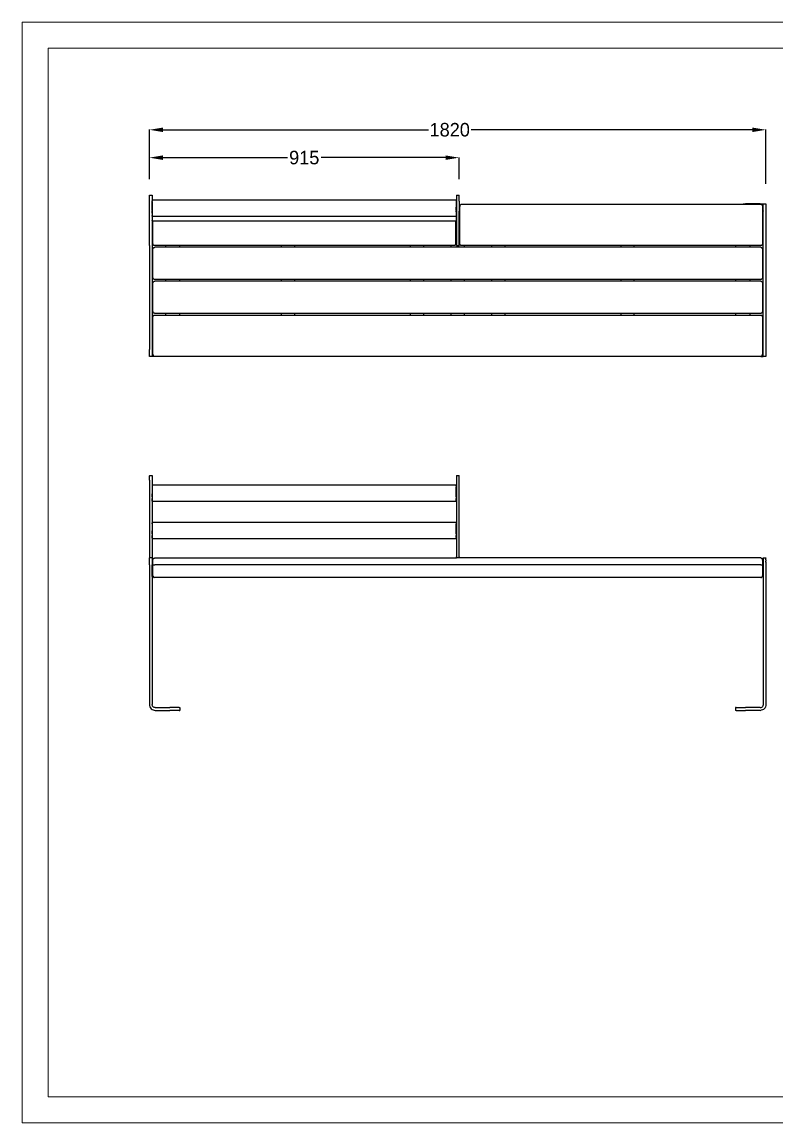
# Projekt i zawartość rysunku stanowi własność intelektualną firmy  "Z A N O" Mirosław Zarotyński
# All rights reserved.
# Model space of a CAD drawing. Header units: millimetres. Extents: x 153 to 4750, y 92 to 3343.
# Drawn here: x 153 to 2383, y 92 to 3343 of the extents above; entities that cross this region are included whole.
import ezdxf

# ---------------------------------------------------------------- set-up
doc = ezdxf.new("R2010")
doc.units = ezdxf.units.MM
doc.header["$PDSIZE"] = -1
doc.layers.add('DIMS', color=1, linetype='Continuous')
doc.layers.add('tabelka', color=155, linetype='Continuous')
doc.styles.get("Standard").update_dxf_attribs({"font": 'Gothic.ttf'})
doc.dimstyles.new('ISO-25', dxfattribs={"dimtxt": 2.5, "dimasz": 2.5, "dimexe": 1.25, "dimexo": 0.625, "dimtad": 1, "dimtxsty": 'Standard', "dimcen": 2.5, "dimadec": 0, "dimazin": 0, "dimtfac": 1, "dimtmove": 0, "dimatfit": 3, "dimfxl": 1, "dimarcsym": 0})

# ---------------------------------------------------------------- blocks, each defined once
blk = doc.blocks.new('*D11')
at = {"layer": 'Defpoints', "color": 0, "transparency": 16777216}
for p in [(2350, 3024.4), (529, 2877.9), (2350, 2864.8)]:
    blk.add_point(p, dxfattribs=at)
at = {"layer": 'DIMS', "color": 0, "lineweight": -2, "transparency": 16777216}
for p, q in [((529, 2878.4), (529, 3024.9)), ((569, 3024.4), (1353.1, 3024.4)), ((2310, 3024.4), (1478.9, 3024.4)), ((2350, 2865.3), (2350, 3024.9))]:
    blk.add_line(p, q, dxfattribs=at)
at = {"layer": 'DIMS', "color": 0, "transparency": 16777216}
for points in [[(569, 3031.1), (569, 3017.8), (529, 3024.4)], [(2310, 3031.1), (2310, 3017.8), (2350, 3024.4)]]:
    blk.add_solid(points, dxfattribs=at)
at = {"layer": 'DIMS', "color": 0, "transparency": 16777216, "insert": (1416, 3024.4), "char_height": 40, "attachment_point": 5}
blk.add_mtext('1820', dxfattribs=at)
blk = doc.blocks.new('*D13')
at = {"layer": 'Defpoints', "color": 0, "transparency": 16777216}
for p in [(1443.5, 2942.2), (529, 2878.4), (1443.5, 2878.4)]:
    blk.add_point(p, dxfattribs=at)
at = {"layer": 'DIMS', "color": 0, "lineweight": -2, "transparency": 16777216}
for p, q in [((529, 2878.9), (529, 2942.7)), ((569, 2942.2), (936.5, 2942.2)), ((1403.5, 2942.2), (1036, 2942.2)), ((1443.5, 2878.9), (1443.5, 2942.7))]:
    blk.add_line(p, q, dxfattribs=at)
at = {"layer": 'DIMS', "color": 0, "transparency": 16777216}
for points in [[(569, 2948.8), (569, 2935.5), (529, 2942.2)], [(1403.5, 2948.8), (1403.5, 2935.5), (1443.5, 2942.2)]]:
    blk.add_solid(points, dxfattribs=at)
at = {"layer": 'DIMS', "color": 0, "transparency": 16777216, "insert": (986.3, 2942.2), "char_height": 40, "attachment_point": 5}
blk.add_mtext('915', dxfattribs=at)

msp = doc.modelspace()

# ---------------------------------------------------------------- linework, layer by layer
for p, q in [((529, 2831.2), (537, 2831.2)), ((529, 2830.9), (529, 2831.2)), ((529, 2829.8), (529, 2830.9)), ((529, 2828), (529, 2829.8)), ((537, 2831.2), (537, 2830.9)), ((537, 2830.9), (537, 2829.8)), ((537, 2829.8), (537, 2828)), ((1435.5, 2831.2), (1443.5, 2831.2)), ((1435.5, 2831.2), (1435.5, 2830.9)), ((1435.5, 2830.9), (1435.5, 2830)), ((1435.5, 2830), (1435.5, 2828.4)), ((1435.5, 2828.4), (1435.5, 2826.2)), ((1443.5, 2830.9), (1443.5, 2831.2)), ((1443.5, 2830), (1443.5, 2830.9)), ((1443.5, 2828.4), (1443.5, 2830)), ((1443.5, 2826.2), (1443.5, 2828.4)), ((529, 2825.4), (529, 2828)), ((529, 2822.2), (529, 2825.4)), ((529, 2818.6), (529, 2822.2)), ((529, 2814.9), (529, 2818.6)), ((529, 2813.7), (529, 2814.9)), ((529, 2778.5), (529, 2813.7)), ((537, 2828), (537, 2825.4)), ((537, 2825.4), (537, 2822.2)), ((537, 2822.2), (537, 2818.6)), ((537, 2818.6), (537, 2814.9)), ((537, 2814.9), (537, 2813.7)), ((537, 2804.5), (537, 2813.7)), ((537.2, 2804.5), (537, 2804.5)), ((537, 2804.5), (537, 2784.5)), ((537.5, 2804.5), (537.2, 2804.5)), ((1435, 2816.8), (537.5, 2816.8)), ((537.5, 2816.8), (537.5, 2816)), ((537.5, 2816), (537.5, 2814.3)), ((537.5, 2811.7), (537.5, 2814.3)), ((537.5, 2811.7), (537.5, 2808.3)), ((537.5, 2808.3), (537.5, 2804.5)), ((537.5, 2804.5), (537.5, 2804.2)), ((537.5, 2799.9), (537.5, 2804.2)), ((537.5, 2795.6), (537.5, 2799.9)), ((1435, 2816), (1435, 2816.8)), ((1435, 2816), (1435, 2814.3)), ((1435, 2814.3), (1435, 2811.7)), ((1435, 2811.7), (1435, 2808.3)), ((1435, 2808.3), (1435, 2804.2)), ((1435, 2804.2), (1435, 2799.9)), ((1435, 2799.9), (1435, 2795.6)), ((1435.5, 2826.2), (1435.5, 2823.4)), ((1435.5, 2823.4), (1435.5, 2820.3)), ((1435.5, 2820.3), (1435.5, 2817)), ((1435.5, 2817), (1435.5, 2813.7)), ((1435.5, 2813.7), (1435.5, 2784.5)), ((1443.5, 2823.4), (1443.5, 2826.2)), ((1443.5, 2820.3), (1443.5, 2823.4)), ((1443.5, 2817), (1443.5, 2820.3)), ((1443.5, 2813.7), (1443.5, 2817)), ((1443.5, 2813.7), (1443.5, 2784.5)), ((1446, 2799.5), (1446.1, 2800.1)), ((1446, 2799.5), (1446, 2798.4)), ((1446, 2797.1), (1446, 2798.4)), ((1446, 2795.1), (1446, 2797.1)), ((1446.1, 2800.4), (1446.4, 2801.3)), ((1446.1, 2800.4), (1446.1, 2800.1)), ((1446.4, 2801.3), (1446.8, 2802.2)), ((1446.8, 2802.2), (1447.5, 2803)), ((1447.5, 2803), (1448.3, 2803.7)), ((1448.3, 2803.7), (1449.2, 2804.1)), ((1449.2, 2804.1), (1450.1, 2804.4)), ((1450.1, 2804.4), (1451, 2804.5)), ((1451, 2804.5), (2282.8, 2804.5)), ((2284.5, 2805), (2282.8, 2804.5)), ((2282.8, 2804.5), (2333, 2804.5)), ((2290, 2805.5), (2284.5, 2805)), ((2333, 2805.5), (2290, 2805.5)), ((2333, 2805.5), (2334.6, 2805.5)), ((2333, 2804.5), (2334.5, 2804.5)), ((2334.5, 2804.5), (2334.6, 2804.5)), ((2334.6, 2805.5), (2336.3, 2805.5)), ((2334.6, 2804.5), (2335.4, 2804.4)), ((2335.4, 2804.4), (2336.3, 2804.2)), ((2336.3, 2805.5), (2337.9, 2805.5)), ((2336.3, 2804.2), (2336.3, 2804.1)), ((2336.3, 2804.1), (2337.2, 2803.7)), ((2337.2, 2803.7), (2337.9, 2803.1)), ((2337.9, 2805.5), (2339.4, 2805.5)), ((2337.9, 2803.1), (2338, 2803)), ((2338, 2803), (2338.7, 2802.2)), ((2338.7, 2802.2), (2339.1, 2801.3)), ((2339.1, 2801.3), (2339.4, 2800.6)), ((2339.4, 2805.5), (2340.5, 2805.5)), ((2339.4, 2800.6), (2339.4, 2800.4)), ((2339.4, 2800.4), (2339.4, 2800.1)), ((2339.4, 2800.1), (2339.5, 2799.5)), ((2339.5, 2799.5), (2339.5, 2798.4)), ((2339.5, 2798.4), (2339.5, 2797.1)), ((2339.5, 2797.1), (2339.5, 2795.1)), ((2340.5, 2805.5), (2341.4, 2805.5)), ((2341.4, 2805.5), (2341.8, 2805.5)), ((2341.8, 2805.5), (2342, 2805.5)), ((2342, 2805.2), (2342, 2805.5)), ((2342, 2805.5), (2349.7, 2805.5)), ((2342, 2804.1), (2342, 2805.2)), ((2342, 2802.2), (2342, 2804.1)), ((2342, 2799.6), (2342, 2802.2)), ((2342, 2796.4), (2342, 2799.6)), ((2342, 2792.9), (2342, 2796.4)), ((2350, 2805.5), (2349.7, 2805.5)), ((2350, 2805.5), (2350, 2805.1)), ((2350, 2805.1), (2350, 2804)), ((2350, 2804), (2350, 2802.1)), ((2350, 2802.1), (2350, 2799.6)), ((2350, 2799.6), (2350, 2796.6)), ((2350, 2796.6), (2350, 2793.2)), ((529, 2776), (529, 2778.5)), ((529, 2772.4), (529, 2776)), ((529, 2768.7), (529, 2772.4)), ((529, 2765.1), (529, 2768.7)), ((529, 2761.9), (529, 2765.1)), ((537, 2784.5), (537.2, 2784.5)), ((537, 2784.5), (537, 2778.5)), ((537, 2778.5), (537, 2776)), ((537, 2776), (537, 2772.4)), ((537, 2772.4), (537, 2768.7)), ((537, 2768.7), (537, 2765.1)), ((537, 2765.1), (537, 2761.9)), ((537.2, 2784.5), (537.5, 2784.5)), ((537.5, 2791.2), (537.5, 2795.6)), ((537.5, 2786.6), (537.5, 2791.2)), ((537.5, 2786.6), (537.5, 2784.5)), ((537.5, 2782), (537.5, 2784.5)), ((537.5, 2777.8), (537.5, 2782)), ((537.5, 2777.8), (537.5, 2774.2)), ((537.5, 2774.2), (537.5, 2771.5)), ((537.5, 2769.6), (537.5, 2771.5)), ((537.5, 2769.6), (537.5, 2768.7)), ((537.5, 2768.7), (537.5, 2768.6)), ((1435, 2768.6), (537.5, 2768.6)), ((537.5, 2768.6), (537.5, 2764.4)), ((537.5, 2764.4), (537.5, 2760.8)), ((1435, 2791.2), (1435, 2795.6)), ((1435, 2786.6), (1435, 2791.2)), ((1435, 2786.6), (1435, 2784.5)), ((1435, 2784.5), (1435.5, 2784.5)), ((1435, 2782), (1435, 2784.5)), ((1435, 2782), (1435, 2777.8)), ((1435, 2777.8), (1435, 2774.2)), ((1435, 2774.2), (1435, 2771.5)), ((1435, 2771.5), (1435, 2769.6)), ((1435, 2768.7), (1435, 2769.6)), ((1435, 2768.6), (1435, 2768.7)), ((1435, 2768.6), (1435, 2764.4)), ((1435, 2764.4), (1435, 2760.8)), ((1435.5, 2784.5), (1435.5, 2778.5)), ((1435.5, 2778.5), (1435.5, 2776)), ((1435.5, 2776), (1435.5, 2772.4)), ((1435.5, 2772.4), (1435.5, 2768.7)), ((1435.5, 2768.7), (1435.5, 2765.1)), ((1435.5, 2765.1), (1435.5, 2761.9)), ((1443.5, 2784.5), (1446, 2784.5)), ((1443.5, 2778.5), (1443.5, 2784.5)), ((1443.5, 2776), (1443.5, 2778.5)), ((1443.5, 2772.4), (1443.5, 2776)), ((1443.5, 2768.7), (1443.5, 2772.4)), ((1443.5, 2765.1), (1443.5, 2768.7)), ((1443.5, 2761.9), (1443.5, 2765.1)), ((1446, 2792.7), (1446, 2795.1)), ((1446, 2790), (1446, 2792.7)), ((1446, 2787.2), (1446, 2790)), ((1446, 2784.5), (1446, 2787.2)), ((1446, 2757.9), (1446, 2784.5)), ((2339.5, 2795.1), (2339.5, 2792.7)), ((2339.5, 2792.7), (2339.5, 2790)), ((2339.5, 2790), (2339.5, 2787.2)), ((2339.5, 2787.2), (2339.5, 2784.5)), ((2339.5, 2784.5), (2339.5, 2749.5)), ((2339.5, 2784.5), (2340.5, 2784.5)), ((2340.5, 2784.5), (2341.4, 2784.5)), ((2341.4, 2784.5), (2341.8, 2784.5)), ((2341.8, 2784.5), (2342, 2784.5)), ((2342, 2789.1), (2342, 2792.9)), ((2342, 2785.5), (2342, 2789.1)), ((2342, 2785.5), (2342, 2784.5)), ((2342, 2749.5), (2342, 2784.5)), ((2350, 2793.2), (2350, 2789.4)), ((2350, 2789.4), (2350, 2785.5)), ((2350, 2785.5), (2350, 2375.5)), ((529, 2759.3), (529, 2761.9)), ((529, 2757.4), (529, 2759.3)), ((529, 2757), (529, 2757.4)), ((529, 2682.5), (529, 2757)), ((537, 2761.9), (537, 2759.3)), ((537, 2759.3), (537, 2757.4)), ((537, 2757.4), (537, 2757)), ((537, 2757), (537, 2749.5)), ((539.5, 2749.5), (537, 2749.5)), ((537, 2749.5), (537, 2682.5)), ((537.5, 2760.8), (537.5, 2758.1)), ((537.5, 2756.2), (537.5, 2758.1)), ((537.5, 2756.2), (537.5, 2755.3)), ((537.5, 2755.3), (537.5, 2755.2)), ((537.5, 2755.2), (539.5, 2755.2)), ((539.5, 2749.5), (539.5, 2755.2)), ((539.5, 2755.2), (539.6, 2755.2)), ((539.5, 2687.5), (539.5, 2749.5)), ((539.6, 2755.2), (539.9, 2755.2)), ((539.9, 2755.2), (540.3, 2755.2)), ((540.3, 2755.2), (541, 2755.2)), ((541, 2755.2), (541.8, 2755.2)), ((541.8, 2755.2), (542.7, 2755.2)), ((542.7, 2755.2), (543.6, 2755.2)), ((543.6, 2755.2), (544.5, 2755.2)), ((544.5, 2755.2), (1428, 2755.2)), ((1428, 2755.2), (1428.9, 2755.2)), ((1428.9, 2755.2), (1429.8, 2755.2)), ((1429.8, 2755.2), (1430.7, 2755.2)), ((1430.7, 2755.2), (1431.5, 2755.2)), ((1431.5, 2755.2), (1432.2, 2755.2)), ((1432.2, 2755.2), (1432.6, 2755.2)), ((1432.6, 2755.2), (1432.9, 2755.2)), ((1432.9, 2755.2), (1433, 2755.2)), ((1433, 2755.2), (1433, 2749.5)), ((1433, 2755.2), (1435, 2755.2)), ((1435.5, 2749.5), (1433, 2749.5)), ((1433, 2749.5), (1433, 2687.5)), ((1435, 2760.8), (1435, 2758.1)), ((1435, 2758.1), (1435, 2757.8)), ((1435, 2757.6), (1435, 2757.8)), ((1435, 2757.6), (1435, 2756.2)), ((1435, 2755.3), (1435, 2756.2)), ((1435, 2755.2), (1435, 2755.3)), ((1435.5, 2761.9), (1435.5, 2759.3)), ((1435.5, 2759.3), (1435.5, 2757.8)), ((1435.5, 2757.8), (1435.5, 2757.6)), ((1435.5, 2757.6), (1435.5, 2757.4)), ((1435.5, 2757.4), (1435.5, 2757)), ((1435.5, 2757), (1435.5, 2749.5)), ((1435.5, 2749.5), (1435.5, 2683.5)), ((1443.5, 2759.3), (1443.5, 2761.9)), ((1443.5, 2757.8), (1443.5, 2759.3)), ((1443.5, 2757.7), (1443.5, 2757.8)), ((1443.5, 2757.4), (1443.5, 2757.7)), ((1443.5, 2757), (1443.5, 2757.4)), ((1443.5, 2749.5), (1443.5, 2757)), ((1446, 2749.5), (1443.5, 2749.5)), ((1443.5, 2683.5), (1443.5, 2749.5)), ((1446, 2757.7), (1446, 2757.9)), ((1446, 2749.5), (1446, 2757.7)), ((1446, 2687.5), (1446, 2749.5)), ((2342, 2749.5), (2339.5, 2749.5)), ((2339.5, 2749.5), (2339.5, 2687.5)), ((2342, 2410.5), (2342, 2749.5)), ((529, 2682.5), (529, 2375.5)), ((537, 2682.5), (537, 2410.5)), ((539.5, 2687.5), (539.6, 2687)), ((539.5, 2672.5), (539.6, 2673)), ((539.5, 2587.5), (539.5, 2672.5)), ((539.6, 2686.9), (539.6, 2687)), ((539.6, 2686.7), (539.6, 2686.9)), ((539.6, 2686.6), (539.6, 2686.7)), ((539.9, 2685.7), (539.6, 2686.6)), ((539.6, 2673.4), (539.9, 2674.3)), ((539.6, 2673.4), (539.6, 2673.3)), ((539.6, 2673.1), (539.6, 2673.3)), ((539.6, 2673), (539.6, 2673.1)), ((539.9, 2685.7), (539.9, 2685.7)), ((540.3, 2684.8), (539.9, 2685.7)), ((539.9, 2674.3), (540.3, 2675.2)), ((539.9, 2674.3), (539.9, 2674.3)), ((541, 2684), (540.3, 2684.8)), ((540.3, 2684.8), (540.3, 2684.8)), ((540.3, 2675.2), (541, 2676)), ((540.3, 2675.2), (540.3, 2675.2)), ((541.8, 2683.3), (541, 2684)), ((541, 2676), (541.8, 2676.7)), ((542.7, 2682.8), (541.8, 2683.3)), ((541.8, 2676.7), (542.7, 2677.1)), ((543.6, 2682.6), (542.7, 2682.8)), ((542.7, 2677.1), (543.6, 2677.4)), ((544.5, 2682.5), (543.6, 2682.6)), ((543.6, 2677.4), (544.5, 2677.5)), ((577, 2682.5), (544.5, 2682.5)), ((577, 2677.5), (544.5, 2677.5)), ((577, 2677.5), (577, 2682.5)), ((619, 2682.5), (577, 2682.5)), ((619, 2677.5), (577, 2677.5)), ((619, 2677.5), (619, 2682.5)), ((918, 2682.5), (619, 2682.5)), ((918, 2677.5), (619, 2677.5)), ((918, 2682.5), (918, 2677.5)), ((958, 2682.5), (918, 2682.5)), ((958, 2677.5), (918, 2677.5)), ((958, 2677.5), (958, 2682.5)), ((1299.5, 2682.5), (958, 2682.5)), ((1299.5, 2677.5), (958, 2677.5)), ((1299.5, 2682.5), (1299.5, 2677.5)), ((1339.5, 2682.5), (1299.5, 2682.5)), ((1339.5, 2677.5), (1299.5, 2677.5)), ((1339.5, 2677.5), (1339.5, 2682.5)), ((1419.5, 2682.5), (1339.5, 2682.5)), ((1419.5, 2677.5), (1339.5, 2677.5)), ((1419.5, 2682.5), (1419.5, 2677.5)), ((1428, 2682.5), (1419.5, 2682.5)), ((1459.5, 2677.5), (1419.5, 2677.5)), ((1428.9, 2682.6), (1428, 2682.5)), ((1429.8, 2682.8), (1428.9, 2682.6)), ((1430.7, 2683.3), (1429.8, 2682.8)), ((1431.5, 2684), (1430.7, 2683.3)), ((1432.2, 2684.8), (1431.5, 2684)), ((1432.6, 2685.7), (1432.2, 2684.8)), ((1432.2, 2684.8), (1432.2, 2684.8)), ((1432.9, 2686.6), (1432.6, 2685.7)), ((1432.6, 2685.7), (1432.6, 2685.7)), ((1433, 2687.5), (1432.9, 2687)), ((1432.9, 2687), (1432.9, 2686.9)), ((1432.9, 2686.9), (1432.9, 2686.7)), ((1432.9, 2686.6), (1432.9, 2686.7)), ((1435.5, 2682.8), (1435.5, 2683.5)), ((1435.5, 2682.5), (1435.5, 2682.8)), ((1435.5, 2682.5), (1443.5, 2682.5)), ((1443.5, 2683.5), (1443.5, 2682.8)), ((1443.5, 2682.8), (1443.5, 2682.5)), ((1446.1, 2687), (1446, 2687.5)), ((1446.1, 2686.9), (1446.1, 2687)), ((1446.1, 2686.7), (1446.1, 2686.9)), ((1446.1, 2686.6), (1446.1, 2686.7)), ((1446.4, 2685.7), (1446.1, 2686.6)), ((1446.4, 2685.7), (1446.4, 2685.7)), ((1446.8, 2684.8), (1446.4, 2685.7)), ((1447.5, 2684), (1446.8, 2684.8)), ((1446.8, 2684.8), (1446.8, 2684.8)), ((1448.3, 2683.3), (1447.5, 2684)), ((1449.2, 2682.8), (1448.3, 2683.3)), ((1450.1, 2682.6), (1449.2, 2682.8)), ((1451, 2682.5), (1450.1, 2682.6)), ((1459.5, 2682.5), (1451, 2682.5)), ((1459.5, 2677.5), (1459.5, 2682.5)), ((1539.5, 2682.5), (1459.5, 2682.5)), ((1539.5, 2677.5), (1459.5, 2677.5)), ((1539.5, 2682.5), (1539.5, 2677.5)), ((1579.5, 2682.5), (1539.5, 2682.5)), ((1579.5, 2677.5), (1539.5, 2677.5)), ((1579.5, 2677.5), (1579.5, 2682.5)), ((1921, 2682.5), (1579.5, 2682.5)), ((1921, 2677.5), (1579.5, 2677.5)), ((1921, 2682.5), (1921, 2677.5)), ((1961, 2682.5), (1921, 2682.5)), ((1961, 2677.5), (1921, 2677.5)), ((1961, 2677.5), (1961, 2682.5)), ((2260, 2682.5), (1961, 2682.5)), ((2260, 2677.5), (1961, 2677.5)), ((2260, 2682.5), (2260, 2677.5)), ((2302, 2682.5), (2260, 2682.5)), ((2302, 2677.5), (2260, 2677.5)), ((2302, 2682.5), (2302, 2677.5)), ((2334.5, 2682.5), (2302, 2682.5)), ((2334.5, 2677.5), (2302, 2677.5)), ((2335.4, 2682.6), (2334.5, 2682.5)), ((2334.5, 2677.5), (2335.4, 2677.4)), ((2336.3, 2682.8), (2335.4, 2682.6)), ((2335.4, 2677.4), (2336.3, 2677.1)), ((2337.2, 2683.3), (2336.3, 2682.8)), ((2336.3, 2677.1), (2337.2, 2676.7)), ((2338, 2684), (2337.2, 2683.3)), ((2337.2, 2676.7), (2338, 2676)), ((2338.7, 2684.8), (2338, 2684)), ((2338, 2676), (2338.7, 2675.2)), ((2339.1, 2685.7), (2338.7, 2684.8)), ((2338.7, 2684.8), (2338.7, 2684.8)), ((2338.7, 2675.2), (2338.7, 2675.2)), ((2338.7, 2675.2), (2339.1, 2674.3)), ((2339.4, 2686.6), (2339.1, 2685.7)), ((2339.1, 2685.7), (2339.1, 2685.7)), ((2339.1, 2674.3), (2339.1, 2674.3)), ((2339.1, 2674.3), (2339.4, 2673.4)), ((2339.5, 2687.5), (2339.4, 2687)), ((2339.4, 2687), (2339.4, 2686.9)), ((2339.4, 2686.9), (2339.4, 2686.7)), ((2339.4, 2686.6), (2339.4, 2686.7)), ((2339.4, 2673.4), (2339.4, 2673.3)), ((2339.4, 2673.3), (2339.4, 2673.1)), ((2339.4, 2673.1), (2339.4, 2673)), ((2339.4, 2673), (2339.5, 2672.5)), ((2339.5, 2672.5), (2339.5, 2587.5)), ((539.5, 2587.5), (539.6, 2587)), ((539.6, 2573), (539.5, 2572.5)), ((539.5, 2487.5), (539.5, 2572.5)), ((539.6, 2586.9), (539.6, 2587)), ((539.6, 2586.7), (539.6, 2586.9)), ((539.6, 2586.6), (539.6, 2586.7)), ((539.9, 2585.7), (539.6, 2586.6)), ((539.6, 2573.4), (539.9, 2574.3)), ((539.6, 2573.3), (539.6, 2573.4)), ((539.6, 2573.1), (539.6, 2573.3)), ((539.6, 2573), (539.6, 2573.1)), ((539.9, 2585.7), (539.9, 2585.7)), ((540.3, 2584.8), (539.9, 2585.7)), ((539.9, 2574.3), (540.3, 2575.2)), ((539.9, 2574.3), (539.9, 2574.3)), ((541, 2584), (540.3, 2584.8)), ((540.3, 2584.8), (540.3, 2584.8)), ((540.3, 2575.2), (541, 2576)), ((540.3, 2575.2), (540.3, 2575.2)), ((541.8, 2583.3), (541, 2584)), ((541, 2576), (541.8, 2576.7)), ((542.7, 2582.8), (541.8, 2583.3)), ((541.8, 2576.7), (542.7, 2577.1)), ((543.6, 2582.6), (542.7, 2582.8)), ((542.7, 2577.1), (543.6, 2577.4)), ((544.5, 2582.5), (543.6, 2582.6)), ((543.6, 2577.4), (544.5, 2577.5)), ((577, 2582.5), (544.5, 2582.5)), ((577, 2577.5), (544.5, 2577.5)), ((577, 2577.5), (577, 2582.5)), ((619, 2582.5), (577, 2582.5)), ((619, 2577.5), (577, 2577.5)), ((619, 2577.5), (619, 2582.5)), ((918, 2582.5), (619, 2582.5)), ((918, 2577.5), (619, 2577.5)), ((918, 2582.5), (918, 2577.5)), ((958, 2582.5), (918, 2582.5)), ((958, 2577.5), (918, 2577.5)), ((958, 2577.5), (958, 2582.5)), ((1299.5, 2582.5), (958, 2582.5)), ((1299.5, 2577.5), (958, 2577.5)), ((1299.5, 2582.5), (1299.5, 2577.5)), ((1339.5, 2582.5), (1299.5, 2582.5)), ((1339.5, 2577.5), (1299.5, 2577.5)), ((1339.5, 2577.5), (1339.5, 2582.5)), ((1419.5, 2582.5), (1339.5, 2582.5)), ((1419.5, 2577.5), (1339.5, 2577.5)), ((1419.5, 2582.5), (1419.5, 2577.5)), ((1459.5, 2582.5), (1419.5, 2582.5)), ((1459.5, 2577.5), (1419.5, 2577.5)), ((1459.5, 2577.5), (1459.5, 2582.5)), ((1539.5, 2582.5), (1459.5, 2582.5)), ((1539.5, 2577.5), (1459.5, 2577.5)), ((1539.5, 2582.5), (1539.5, 2577.5)), ((1579.5, 2582.5), (1539.5, 2582.5)), ((1579.5, 2577.5), (1539.5, 2577.5)), ((1579.5, 2577.5), (1579.5, 2582.5)), ((1921, 2582.5), (1579.5, 2582.5)), ((1921, 2577.5), (1579.5, 2577.5)), ((1921, 2582.5), (1921, 2577.5)), ((1961, 2582.5), (1921, 2582.5)), ((1961, 2577.5), (1921, 2577.5)), ((1961, 2577.5), (1961, 2582.5)), ((2260, 2582.5), (1961, 2582.5)), ((2260, 2577.5), (1961, 2577.5)), ((2260, 2582.5), (2260, 2577.5)), ((2302, 2582.5), (2260, 2582.5)), ((2302, 2577.5), (2260, 2577.5)), ((2302, 2582.5), (2302, 2577.5)), ((2334.5, 2582.5), (2302, 2582.5)), ((2334.5, 2577.5), (2302, 2577.5)), ((2335.4, 2582.6), (2334.5, 2582.5)), ((2334.5, 2577.5), (2335.4, 2577.4)), ((2336.3, 2582.8), (2335.4, 2582.6)), ((2335.4, 2577.4), (2336.3, 2577.1)), ((2337.2, 2583.3), (2336.3, 2582.8)), ((2336.3, 2577.1), (2337.2, 2576.7)), ((2338, 2584), (2337.2, 2583.3)), ((2337.2, 2576.7), (2338, 2576)), ((2338.7, 2584.8), (2338, 2584)), ((2338, 2576), (2338.7, 2575.2)), ((2339.1, 2585.7), (2338.7, 2584.8)), ((2338.7, 2584.8), (2338.7, 2584.8)), ((2338.7, 2575.2), (2338.7, 2575.2)), ((2338.7, 2575.2), (2339.1, 2574.3)), ((2339.4, 2586.6), (2339.1, 2585.7)), ((2339.1, 2585.7), (2339.1, 2585.7)), ((2339.1, 2574.3), (2339.1, 2574.3)), ((2339.1, 2574.3), (2339.4, 2573.4)), ((2339.4, 2587), (2339.5, 2587.5)), ((2339.4, 2587), (2339.4, 2586.9)), ((2339.4, 2586.9), (2339.4, 2586.7)), ((2339.4, 2586.7), (2339.4, 2586.6)), ((2339.4, 2573.4), (2339.4, 2573.3)), ((2339.4, 2573.3), (2339.4, 2573.1)), ((2339.4, 2573.1), (2339.4, 2573)), ((2339.4, 2573), (2339.5, 2572.5)), ((2339.5, 2572.5), (2339.5, 2487.5)), ((539.5, 2487.5), (539.6, 2487)), ((539.6, 2473), (539.5, 2472.5)), ((539.5, 2410.5), (539.5, 2472.5)), ((539.6, 2486.9), (539.6, 2487)), ((539.6, 2486.7), (539.6, 2486.9)), ((539.6, 2486.7), (539.6, 2486.6)), ((539.9, 2485.7), (539.6, 2486.6)), ((539.6, 2473.4), (539.9, 2474.3)), ((539.6, 2473.3), (539.6, 2473.4)), ((539.6, 2473.1), (539.6, 2473.3)), ((539.6, 2473), (539.6, 2473.1)), ((539.9, 2485.7), (539.9, 2485.7)), ((540.3, 2484.8), (539.9, 2485.7)), ((539.9, 2474.3), (540.3, 2475.2)), ((539.9, 2474.3), (539.9, 2474.3)), ((541, 2484), (540.3, 2484.8)), ((540.3, 2484.8), (540.3, 2484.8)), ((540.3, 2475.2), (541, 2476)), ((540.3, 2475.2), (540.3, 2475.2)), ((541.8, 2483.3), (541, 2484)), ((541, 2476), (541.8, 2476.7)), ((542.7, 2482.8), (541.8, 2483.3)), ((541.8, 2476.7), (542.7, 2477.1)), ((543.6, 2482.6), (542.7, 2482.8)), ((542.7, 2477.1), (543.6, 2477.4)), ((544.5, 2482.5), (543.6, 2482.6)), ((543.6, 2477.4), (544.5, 2477.5)), ((577, 2482.5), (544.5, 2482.5)), ((544.5, 2477.5), (577, 2477.5)), ((577, 2477.5), (577, 2482.5)), ((619, 2482.5), (577, 2482.5)), ((577, 2477.5), (619, 2477.5)), ((619, 2477.5), (619, 2482.5)), ((918, 2482.5), (619, 2482.5)), ((619, 2477.5), (918, 2477.5)), ((918, 2482.5), (918, 2477.5)), ((958, 2482.5), (918, 2482.5)), ((918, 2477.5), (958, 2477.5)), ((958, 2477.5), (958, 2482.5)), ((1299.5, 2482.5), (958, 2482.5)), ((958, 2477.5), (1299.5, 2477.5)), ((1299.5, 2482.5), (1299.5, 2477.5)), ((1339.5, 2482.5), (1299.5, 2482.5)), ((1299.5, 2477.5), (1339.5, 2477.5)), ((1339.5, 2477.5), (1339.5, 2482.5)), ((1419.5, 2482.5), (1339.5, 2482.5)), ((1339.5, 2477.5), (1419.5, 2477.5)), ((1419.5, 2482.5), (1419.5, 2477.5)), ((1459.5, 2482.5), (1419.5, 2482.5)), ((1419.5, 2477.5), (1459.5, 2477.5)), ((1459.5, 2477.5), (1459.5, 2482.5)), ((1539.5, 2482.5), (1459.5, 2482.5)), ((1459.5, 2477.5), (1539.5, 2477.5)), ((1539.5, 2482.5), (1539.5, 2477.5)), ((1579.5, 2482.5), (1539.5, 2482.5)), ((1539.5, 2477.5), (1579.5, 2477.5)), ((1579.5, 2477.5), (1579.5, 2482.5)), ((1921, 2482.5), (1579.5, 2482.5)), ((1579.5, 2477.5), (1921, 2477.5)), ((1921, 2482.5), (1921, 2477.5)), ((1961, 2482.5), (1921, 2482.5)), ((1921, 2477.5), (1961, 2477.5)), ((1961, 2477.5), (1961, 2482.5)), ((2260, 2482.5), (1961, 2482.5)), ((1961, 2477.5), (2260, 2477.5)), ((2260, 2482.5), (2260, 2477.5)), ((2302, 2482.5), (2260, 2482.5)), ((2260, 2477.5), (2302, 2477.5)), ((2302, 2482.5), (2302, 2477.5)), ((2334.5, 2482.5), (2302, 2482.5)), ((2302, 2477.5), (2334.5, 2477.5)), ((2335.4, 2482.6), (2334.5, 2482.5)), ((2334.5, 2477.5), (2335.4, 2477.4)), ((2336.3, 2482.8), (2335.4, 2482.6)), ((2335.4, 2477.4), (2336.3, 2477.1)), ((2337.2, 2483.3), (2336.3, 2482.8)), ((2336.3, 2477.1), (2337.2, 2476.7)), ((2338, 2484), (2337.2, 2483.3)), ((2337.2, 2476.7), (2338, 2476)), ((2338.7, 2484.8), (2338, 2484)), ((2338, 2476), (2338.7, 2475.2)), ((2339.1, 2485.7), (2338.7, 2484.8)), ((2338.7, 2484.8), (2338.7, 2484.8)), ((2338.7, 2475.2), (2338.7, 2475.2)), ((2338.7, 2475.2), (2339.1, 2474.3)), ((2339.4, 2486.6), (2339.1, 2485.7)), ((2339.1, 2485.7), (2339.1, 2485.7)), ((2339.1, 2474.3), (2339.1, 2474.3)), ((2339.1, 2474.3), (2339.4, 2473.4)), ((2339.5, 2487.5), (2339.4, 2487)), ((2339.4, 2487), (2339.4, 2486.9)), ((2339.4, 2486.9), (2339.4, 2486.7)), ((2339.4, 2486.6), (2339.4, 2486.7)), ((2339.4, 2473.4), (2339.4, 2473.3)), ((2339.4, 2473.3), (2339.4, 2473.1)), ((2339.4, 2473.1), (2339.4, 2473)), ((2339.5, 2472.5), (2339.4, 2473)), ((2339.5, 2472.5), (2339.5, 2410.5)), ((537, 2410.5), (539.5, 2410.5)), ((537, 2410.5), (537, 2375.5)), ((539.5, 2375.5), (539.5, 2410.5)), ((2339.5, 2410.5), (2342, 2410.5)), ((2339.5, 2410.5), (2339.5, 2375.5)), ((2342, 2375.5), (2342, 2410.5)), ((529, 2371.9), (529, 2375.5)), ((537, 2375.5), (537, 2371.9)), ((537.2, 2375.5), (537, 2375.5)), ((537.6, 2375.5), (537.2, 2375.5)), ((538.5, 2375.5), (537.6, 2375.5)), ((539.5, 2375.5), (538.5, 2375.5)), ((539.5, 2372.8), (539.5, 2375.5)), ((2339.5, 2375.5), (2339.5, 2372.8)), ((2340.5, 2375.5), (2339.5, 2375.5)), ((2341.4, 2375.5), (2340.5, 2375.5)), ((2341.8, 2375.5), (2341.4, 2375.5)), ((2342, 2375.5), (2341.8, 2375.5)), ((2342, 2371.9), (2342, 2375.5)), ((2350, 2375.5), (2350, 2371.9)), ((529, 2368.1), (529, 2371.9)), ((529, 2364.6), (529, 2368.1)), ((529, 2361.4), (529, 2364.6)), ((529, 2358.8), (529, 2361.4)), ((529, 2356.9), (529, 2358.8)), ((529, 2355.8), (529, 2356.9)), ((529, 2355.5), (529, 2355.8)), ((537, 2355.5), (529, 2355.5)), ((537, 2371.9), (537, 2368.1)), ((537, 2368.1), (537, 2364.6)), ((537, 2364.6), (537, 2361.4)), ((537, 2361.4), (537, 2358.8)), ((537, 2358.8), (537, 2356.9)), ((537, 2356.9), (537, 2355.8)), ((537, 2355.8), (537, 2355.5)), ((537.2, 2355.5), (537, 2355.5)), ((537.6, 2355.5), (537.2, 2355.5)), ((538.5, 2355.5), (537.6, 2355.5)), ((539.6, 2355.5), (538.5, 2355.5)), ((539.5, 2370), (539.5, 2372.8)), ((539.5, 2367.3), (539.5, 2370)), ((539.5, 2364.9), (539.5, 2367.3)), ((539.5, 2362.9), (539.5, 2364.9)), ((539.5, 2361.6), (539.5, 2362.9)), ((539.5, 2360.5), (539.5, 2361.6)), ((539.5, 2360.5), (539.6, 2359.9)), ((539.6, 2359.6), (539.6, 2359.9)), ((539.6, 2359.6), (539.6, 2359.4)), ((539.6, 2359.4), (539.9, 2358.7)), ((541.1, 2355.5), (539.6, 2355.5)), ((539.9, 2358.7), (540.3, 2357.8)), ((540.3, 2357.8), (541, 2357)), ((541, 2357), (541.1, 2356.9)), ((541.1, 2356.9), (541.8, 2356.3)), ((542.7, 2355.5), (541.1, 2355.5)), ((541.8, 2356.3), (542.7, 2355.8)), ((542.7, 2355.8), (542.7, 2355.8)), ((542.7, 2355.8), (543.6, 2355.6)), ((544.4, 2355.5), (542.7, 2355.5)), ((543.6, 2355.6), (544.4, 2355.5)), ((544.5, 2355.5), (544.4, 2355.5)), ((2334.5, 2355.5), (544.5, 2355.5)), ((2334.5, 2355.5), (2334.6, 2355.5)), ((2334.6, 2355.5), (2335.4, 2355.6)), ((2334.6, 2355.5), (2336.3, 2355.5)), ((2335.4, 2355.6), (2336.3, 2355.8)), ((2336.3, 2355.8), (2337.2, 2356.3)), ((2336.3, 2355.8), (2336.3, 2355.8)), ((2336.3, 2355.5), (2337.9, 2355.5)), ((2337.2, 2356.3), (2337.9, 2356.9)), ((2337.9, 2356.9), (2338, 2357)), ((2337.9, 2355.5), (2339.4, 2355.5)), ((2338, 2357), (2338.7, 2357.8)), ((2338.7, 2357.8), (2339.1, 2358.7)), ((2339.1, 2358.7), (2339.4, 2359.4)), ((2339.4, 2359.9), (2339.5, 2360.5)), ((2339.4, 2359.6), (2339.4, 2359.9)), ((2339.4, 2359.4), (2339.4, 2359.6)), ((2339.4, 2355.5), (2340.5, 2355.5)), ((2339.5, 2372.8), (2339.5, 2370)), ((2339.5, 2370), (2339.5, 2367.3)), ((2339.5, 2367.3), (2339.5, 2364.9)), ((2339.5, 2364.9), (2339.5, 2362.9)), ((2339.5, 2362.9), (2339.5, 2361.6)), ((2339.5, 2360.5), (2339.5, 2361.6)), ((2340.5, 2355.5), (2341.4, 2355.5)), ((2341.4, 2355.5), (2341.8, 2355.5)), ((2341.8, 2355.5), (2342, 2355.5)), ((2342, 2368.1), (2342, 2371.9)), ((2342, 2364.6), (2342, 2368.1)), ((2342, 2361.4), (2342, 2364.6)), ((2342, 2358.8), (2342, 2361.4)), ((2342, 2356.9), (2342, 2358.8)), ((2342, 2355.8), (2342, 2356.9)), ((2342, 2355.5), (2342, 2355.8)), ((2350, 2355.5), (2342, 2355.5)), ((2350, 2371.9), (2350, 2368.1)), ((2350, 2368.1), (2350, 2364.6)), ((2350, 2364.6), (2350, 2361.4)), ((2350, 2361.4), (2350, 2358.8)), ((2350, 2358.8), (2350, 2356.9)), ((2350, 2356.9), (2350, 2355.8)), ((2350, 2355.8), (2350, 2355.5)), ((529, 2003.3), (537, 2003.3)), ((529, 2003.3), (529, 2003)), ((529, 2001.9), (529, 2003)), ((529, 2000.1), (529, 2001.9)), ((529, 1997.5), (529, 2000.1)), ((529, 1994.3), (529, 1997.5)), ((529, 1990.7), (529, 1994.3)), ((529, 1989.5), (529, 1990.7)), ((529, 1989.5), (529, 1760.2)), ((537, 2003.3), (537, 2003)), ((537, 2003), (537, 2001.9)), ((537, 2001.9), (537, 2000.1)), ((537, 2000.1), (537, 1997.5)), ((537, 1997.5), (537, 1994.3)), ((537, 1994.3), (537, 1990.7)), ((537, 1990.7), (537, 1989.5)), ((537, 1989.5), (537, 1760.2)), ((1435.5, 2003.3), (1443.5, 2003.3)), ((1435.5, 2003.3), (1435.5, 2003)), ((1435.5, 2003), (1435.5, 2001.9)), ((1435.5, 2001.9), (1435.5, 2000.1)), ((1435.5, 2000.1), (1435.5, 1997.5)), ((1435.5, 1997.5), (1435.5, 1994.3)), ((1435.5, 1994.3), (1435.5, 1990.7)), ((1435.5, 1990.7), (1435.5, 1989.5)), ((1435.5, 1989.5), (1435.5, 1763.2)), ((1443.5, 2003), (1443.5, 2003.3)), ((1443.5, 2001.9), (1443.5, 2003)), ((1443.5, 2000.1), (1443.5, 2001.9)), ((1443.5, 1997.5), (1443.5, 2000.1)), ((1443.5, 1994.3), (1443.5, 1997.5)), ((1443.5, 1990.7), (1443.5, 1994.3)), ((1443.5, 1989.5), (1443.5, 1990.7)), ((1443.5, 1763.2), (1443.5, 1989.5)), ((1435, 1975.2), (537.5, 1975.2)), ((537.5, 1975.2), (537.5, 1974.4)), ((537.5, 1974.4), (537.5, 1972.7)), ((537.5, 1972.7), (537.5, 1970.1)), ((537.5, 1970.1), (537.5, 1966.6)), ((537.5, 1966.6), (537.5, 1962.6)), ((537.5, 1962.6), (537.5, 1958.3)), ((537.5, 1958.3), (537.5, 1954)), ((537.5, 1954), (537.5, 1949.6)), ((1435, 1974.4), (1435, 1975.2)), ((1435, 1972.7), (1435, 1974.4)), ((1435, 1972.7), (1435, 1970.1)), ((1435, 1966.6), (1435, 1970.1)), ((1435, 1962.6), (1435, 1966.6)), ((1435, 1958.3), (1435, 1962.6)), ((1435, 1954), (1435, 1958.3)), ((1435, 1949.6), (1435, 1954)), ((537.5, 1945), (537.5, 1949.6)), ((537.5, 1940.4), (537.5, 1945)), ((537.5, 1940.4), (537.5, 1936.2)), ((537.5, 1932.6), (537.5, 1936.2)), ((537.5, 1929.9), (537.5, 1932.6)), ((537.5, 1928), (537.5, 1929.9)), ((537.5, 1928), (537.5, 1927.1)), ((537.5, 1927.1), (537.5, 1927)), ((1435, 1927), (537.5, 1927)), ((1435, 1945), (1435, 1949.6)), ((1435, 1940.4), (1435, 1945)), ((1435, 1940.4), (1435, 1936.2)), ((1435, 1932.6), (1435, 1936.2)), ((1435, 1929.9), (1435, 1932.6)), ((1435, 1929.9), (1435, 1928)), ((1435, 1927.1), (1435, 1928)), ((1435, 1927), (1435, 1927.1)), ((537.5, 1866), (1435, 1866)), ((537.5, 1866), (537.5, 1865.3)), ((537.5, 1865.3), (537.5, 1863.6)), ((537.5, 1860.9), (537.5, 1863.6)), ((537.5, 1860.9), (537.5, 1857.5)), ((537.5, 1857.5), (537.5, 1853.4)), ((537.5, 1853.4), (537.5, 1849.1)), ((1435, 1865.3), (1435, 1866)), ((1435, 1863.6), (1435, 1865.3)), ((1435, 1863.6), (1435, 1860.9)), ((1435, 1857.5), (1435, 1860.9)), ((1435, 1853.4), (1435, 1857.5)), ((1435, 1849.1), (1435, 1853.4)), ((537.5, 1849.1), (537.5, 1844.8)), ((537.5, 1844.8), (537.5, 1840.4)), ((537.5, 1835.8), (537.5, 1840.4)), ((537.5, 1831.2), (537.5, 1835.8)), ((537.5, 1831.2), (537.5, 1827)), ((537.5, 1823.4), (537.5, 1827)), ((537.5, 1820.7), (537.5, 1823.4)), ((537.5, 1818.9), (537.5, 1820.7)), ((1435, 1844.8), (1435, 1849.1)), ((1435, 1840.4), (1435, 1844.8)), ((1435, 1835.8), (1435, 1840.4)), ((1435, 1831.2), (1435, 1835.8)), ((1435, 1831.2), (1435, 1827)), ((1435, 1823.4), (1435, 1827)), ((1435, 1820.7), (1435, 1823.4)), ((1435, 1820.7), (1435, 1818.9)), ((537.5, 1818.9), (537.5, 1817.9)), ((537.5, 1817.9), (537.5, 1817.8)), ((537.5, 1817.8), (1435, 1817.8)), ((1435, 1817.9), (1435, 1818.9)), ((1435, 1817.8), (1435, 1817.9)), ((529, 1759.9), (529, 1760.2)), ((537, 1760.2), (529, 1760.2)), ((529, 1758.8), (529, 1759.9)), ((529, 1756.9), (529, 1758.8)), ((529, 1754.3), (529, 1756.9)), ((537, 1760.2), (537, 1759.9)), ((537, 1759.9), (537, 1758.8)), ((537, 1758.8), (537, 1756.9)), ((537, 1756.9), (537, 1754.3)), ((539.5, 1755.2), (539.6, 1755.8)), ((539.6, 1756.1), (539.9, 1757)), ((539.6, 1756.1), (539.6, 1755.8)), ((539.9, 1757), (540.3, 1757.9)), ((540.3, 1757.9), (541, 1758.7)), ((541, 1758.7), (541.8, 1759.4)), ((541.8, 1759.4), (542.7, 1759.8)), ((542.7, 1759.8), (543.6, 1760.1)), ((543.6, 1760.1), (544.5, 1760.2)), ((544.5, 1760.2), (1435.5, 1760.2)), ((1435.5, 1760.7), (1435.5, 1763.2)), ((1435.5, 1760.2), (1435.5, 1760.7)), ((1443.5, 1760.2), (1435.5, 1760.2)), ((1443.5, 1763.2), (1443.5, 1760.7)), ((1443.5, 1760.7), (1443.5, 1760.2)), ((2334.5, 1760.2), (1443.5, 1760.2)), ((2334.5, 1760.2), (2335.4, 1760.1)), ((2335.4, 1760.1), (2336.3, 1759.8)), ((2336.3, 1759.8), (2337.2, 1759.4)), ((2337.2, 1759.4), (2338, 1758.7)), ((2338, 1758.7), (2338.7, 1757.9)), ((2338.7, 1757.9), (2339.1, 1757)), ((2339.1, 1757), (2339.4, 1756.1)), ((2339.4, 1756.1), (2339.4, 1755.8)), ((2339.5, 1755.3), (2339.4, 1755.8)), ((2342, 1759.9), (2342, 1760.2)), ((2342, 1760.2), (2350, 1760.2)), ((2342, 1758.8), (2342, 1759.9)), ((2342, 1758.8), (2342, 1756.9)), ((2342, 1756.9), (2342, 1754.3)), ((2350, 1760.2), (2350, 1759.9)), ((2350, 1758.8), (2350, 1759.9)), ((2350, 1756.9), (2350, 1758.8)), ((2350, 1754.3), (2350, 1756.9)), ((529, 1751.1), (529, 1754.3)), ((529, 1747.5), (529, 1751.1)), ((529, 1743.8), (529, 1747.5)), ((529, 1740.2), (529, 1743.8)), ((529, 1740.2), (529, 1327.2)), ((537, 1754.3), (537, 1751.1)), ((537, 1751.1), (537, 1747.5)), ((537, 1747.5), (537, 1743.8)), ((537, 1743.8), (537, 1740.2)), ((539.5, 1740.2), (537, 1740.2)), ((537, 1705.2), (537, 1740.2)), ((539.5, 1754.1), (539.5, 1755.2)), ((539.5, 1752.7), (539.5, 1754.1)), ((539.5, 1750.8), (539.5, 1752.7)), ((539.5, 1748.4), (539.5, 1750.8)), ((539.5, 1745.7), (539.5, 1748.4)), ((539.5, 1742.9), (539.5, 1745.7)), ((539.5, 1740.2), (539.5, 1742.9)), ((539.5, 1740.2), (539.6, 1740.2)), ((539.5, 1707.2), (539.5, 1740.2)), ((539.6, 1740.2), (539.9, 1740.2)), ((539.9, 1740.2), (540.3, 1740.2)), ((540.3, 1740.2), (541, 1740.2)), ((541, 1740.2), (541.8, 1740.2)), ((541.8, 1740.2), (542.7, 1740.2)), ((542.7, 1740.2), (543.6, 1740.2)), ((543.6, 1740.2), (544.5, 1740.2)), ((2334.5, 1740.2), (544.5, 1740.2)), ((2334.5, 1740.2), (2335.4, 1740.2)), ((2335.4, 1740.2), (2336.3, 1740.2)), ((2336.3, 1740.2), (2337.2, 1740.2)), ((2337.2, 1740.2), (2338, 1740.2)), ((2338, 1740.2), (2338.7, 1740.2)), ((2338.7, 1740.2), (2339.1, 1740.2)), ((2339.1, 1740.2), (2339.4, 1740.2)), ((2339.4, 1740.2), (2339.5, 1740.2)), ((2339.5, 1755.2), (2339.5, 1755.3)), ((2339.5, 1754.1), (2339.5, 1755.2)), ((2339.5, 1754.1), (2339.5, 1752.7)), ((2339.5, 1752.7), (2339.5, 1750.8)), ((2339.5, 1750.8), (2339.5, 1748.4)), ((2339.5, 1748.4), (2339.5, 1745.7)), ((2339.5, 1745.7), (2339.5, 1742.9)), ((2339.5, 1742.9), (2339.5, 1740.2)), ((2339.5, 1740.2), (2339.5, 1707.2)), ((2342, 1740.2), (2339.5, 1740.2)), ((2342, 1754.3), (2342, 1751.1)), ((2342, 1751.1), (2342, 1747.5)), ((2342, 1747.5), (2342, 1743.8)), ((2342, 1743.8), (2342, 1740.2)), ((2342, 1740.2), (2342, 1705.2)), ((2350, 1754.3), (2350, 1751.1)), ((2350, 1747.5), (2350, 1751.1)), ((2350, 1747.5), (2350, 1743.8)), ((2350, 1743.8), (2350, 1740.2)), ((2350, 1740.2), (2350, 1327.2)), ((537, 1705.2), (539.9, 1705.2)), ((537, 1705.2), (537, 1327.2)), ((539.5, 1707.2), (539.6, 1706.3)), ((539.6, 1706.3), (539.9, 1705.3)), ((539.9, 1705.3), (539.9, 1705.2)), ((539.9, 1705.2), (540.3, 1704.5)), ((540.3, 1704.5), (541, 1703.7)), ((541, 1703.7), (541.8, 1703)), ((541.8, 1703), (541.8, 1703)), ((541.8, 1703), (542.7, 1702.5)), ((543.6, 1702.3), (542.7, 1702.5)), ((542.7, 1702.5), (542.7, 1702.5)), ((543.6, 1702.3), (543.7, 1702.3)), ((543.9, 1702.3), (543.7, 1702.3)), ((544, 1702.3), (543.9, 1702.3)), ((544.5, 1702.2), (544, 1702.3)), ((2334.5, 1702.2), (544.5, 1702.2)), ((2334.5, 1702.2), (2335, 1702.3)), ((2335.1, 1702.3), (2335, 1702.3)), ((2335.3, 1702.3), (2335.1, 1702.3)), ((2335.3, 1702.3), (2335.4, 1702.3)), ((2336.3, 1702.5), (2335.4, 1702.3)), ((2336.3, 1702.5), (2337.2, 1703)), ((2336.3, 1702.5), (2336.3, 1702.5)), ((2337.2, 1703), (2338, 1703.7)), ((2337.2, 1703), (2337.2, 1703)), ((2338, 1703.7), (2338.7, 1704.5)), ((2338.7, 1704.5), (2339.1, 1705.2)), ((2339.1, 1705.3), (2339.4, 1706.3)), ((2339.1, 1705.2), (2339.1, 1705.3)), ((2339.1, 1705.2), (2342, 1705.2)), ((2339.4, 1706.3), (2339.5, 1707.2)), ((2342, 1705.2), (2342, 1327.2)), ((529, 1327.2), (529.3, 1324.1)), ((529.3, 1324.1), (530.2, 1320.9)), ((530.2, 1320.9), (531.8, 1317.9)), ((531.8, 1317.9), (534, 1315.2)), ((534, 1315.2), (536.7, 1313)), ((536.7, 1313), (539.7, 1311.4)), ((537.2, 1325.5), (537, 1327.2)), ((537.6, 1323.9), (537.2, 1325.5)), ((538.5, 1322.3), (537.6, 1323.9)), ((539.6, 1320.8), (538.5, 1322.3)), ((541.1, 1319.7), (539.6, 1320.8)), ((539.7, 1311.4), (542.9, 1310.5)), ((542.7, 1318.8), (541.1, 1319.7)), ((544.4, 1318.3), (542.7, 1318.8)), ((542.9, 1310.5), (546, 1310.2)), ((546, 1318.2), (544.4, 1318.3)), ((546, 1318.2), (589, 1318.2)), ((546, 1310.2), (589, 1310.2)), ((594.5, 1318.2), (589, 1318.2)), ((594.5, 1310.2), (589, 1310.2)), ((600, 1318.2), (594.5, 1318.2)), ((600, 1310.2), (594.5, 1310.2)), ((605.4, 1318.2), (600, 1318.2)), ((605.4, 1310.2), (600, 1310.2)), ((610.2, 1318.2), (605.4, 1318.2)), ((610.2, 1310.2), (605.4, 1310.2)), ((614.1, 1318.2), (610.2, 1318.2)), ((614.1, 1310.2), (610.2, 1310.2)), ((616.9, 1318.2), (614.1, 1318.2)), ((616.9, 1310.2), (614.1, 1310.2)), ((616.9, 1318.2), (618.5, 1318.2)), ((616.9, 1310.2), (618.5, 1310.2)), ((618.5, 1318.2), (619, 1318.2)), ((618.5, 1310.2), (619, 1310.2)), ((619, 1318.2), (619, 1310.2)), ((2260.5, 1318.2), (2260, 1318.2)), ((2260, 1318.2), (2260, 1310.2)), ((2260.5, 1310.2), (2260, 1310.2)), ((2262.1, 1318.2), (2260.5, 1318.2)), ((2262.1, 1310.2), (2260.5, 1310.2)), ((2262.1, 1318.2), (2264.9, 1318.2)), ((2262.1, 1310.2), (2264.9, 1310.2)), ((2264.9, 1318.2), (2268.8, 1318.2)), ((2264.9, 1310.2), (2268.8, 1310.2)), ((2268.8, 1318.2), (2273.6, 1318.2)), ((2268.8, 1310.2), (2273.6, 1310.2)), ((2273.6, 1318.2), (2279, 1318.2)), ((2273.6, 1310.2), (2279, 1310.2)), ((2279, 1318.2), (2284.5, 1318.2)), ((2279, 1310.2), (2284.5, 1310.2)), ((2284.5, 1318.2), (2290, 1318.2)), ((2284.5, 1310.2), (2290, 1310.2)), ((2333, 1318.2), (2290, 1318.2)), ((2333, 1310.2), (2290, 1310.2)), ((2333, 1318.2), (2334.6, 1318.3)), ((2333, 1310.2), (2336.1, 1310.5)), ((2334.6, 1318.3), (2336.3, 1318.8)), ((2339.3, 1311.4), (2336.1, 1310.5)), ((2336.3, 1318.8), (2337.9, 1319.7)), ((2337.9, 1319.7), (2339.4, 1320.8)), ((2342.3, 1313), (2339.3, 1311.4)), ((2339.4, 1320.8), (2340.5, 1322.3)), ((2340.5, 1322.3), (2341.4, 1323.9)), ((2341.4, 1323.9), (2341.8, 1325.5)), ((2342, 1327.2), (2341.8, 1325.5)), ((2345, 1315.2), (2342.3, 1313)), ((2347.2, 1317.9), (2345, 1315.2)), ((2348.8, 1320.9), (2347.2, 1317.9)), ((2349.7, 1324.1), (2348.8, 1320.9)), ((2350, 1327.2), (2349.7, 1324.1))]:
    msp.add_line(p, q)
at = {"layer": 'tabelka', "lineweight": 5}
for points in [[(152.7, 3342.7), (4750.2, 3342.7), (4750.2, 91.9), (152.7, 91.9)], [(230.1, 3265.3), (4672.8, 3265.3), (4672.8, 169.3), (230.1, 169.3)]]:
    msp.add_lwpolyline(points, close=True, dxfattribs=at)

# ---------------------------------------------------------------- dimensions: what is measured, and where the dimension line sits
at = {"layer": 'DIMS'}
for base, p1, p2, text, picture, middle in [((2350, 3024.4), (529, 2877.9), (2350, 2864.8), '1820', '*D11', (1416, 3024.4)), ((1443.5, 2942.2), (529, 2878.4), (1443.5, 2878.4), '915', '*D13', (986.3, 2942.2))]:
    dim = msp.add_linear_dim(base=base, p1=p1, p2=p2, text=text, dimstyle='ISO-25', override={"dimtxt": 40, "dimasz": 40, "dimexe": 0.5, "dimexo": 0.5, "dimgap": 6, "dimtad": 0, "dimtih": 1, "dimtoh": 1, "dimdec": 0, "dimzin": 0, "dimadec": 2, "dimtfac": 2, "dimtdec": 1, "dimtzin": 0}, dxfattribs=at)
    dim.commit()
    dim.dimension.update_dxf_attribs({"geometry": picture, "text_midpoint": middle, "dimtype": 160})

doc.saveas('drawing.dxf')
